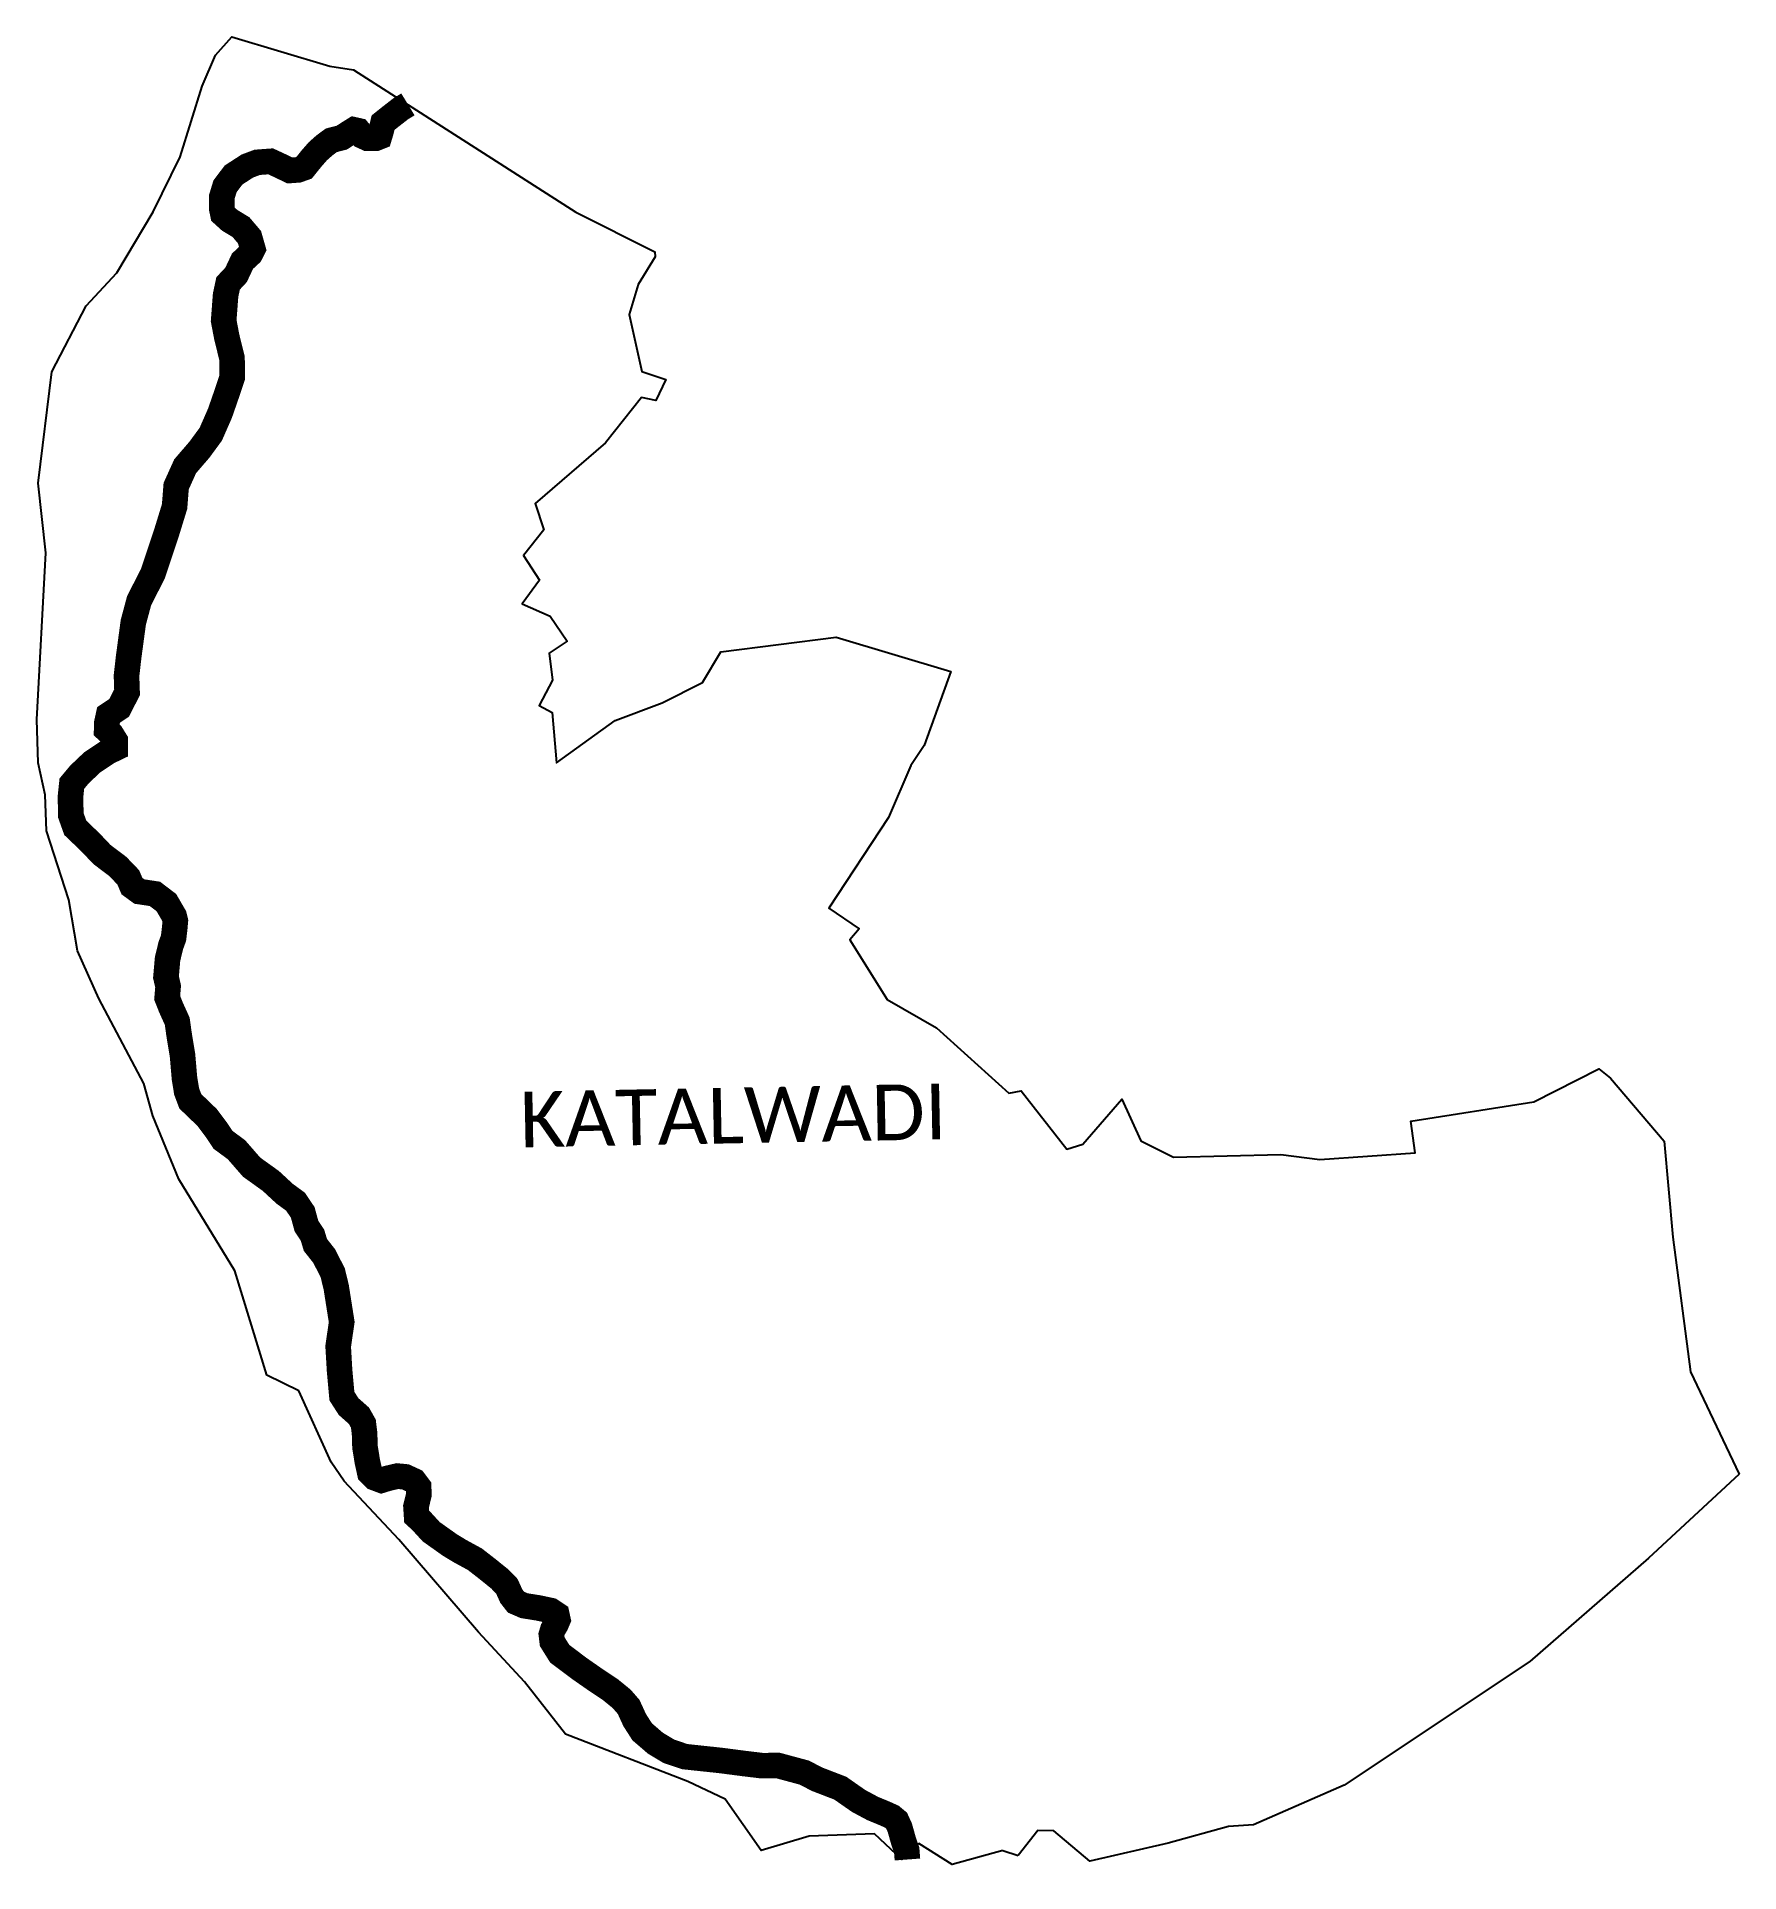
# Model space of a CAD drawing. Header units: metres. Extents: x 302253 to 305579, y 1940006 to 1943592.
import ezdxf

# ---------------------------------------------------------------- set-up
doc = ezdxf.new("R2010")
doc.units = ezdxf.units.M
for name, color, linetype in [('NATURALLY PROTECTED', 3, 'Continuous'), ('village', 3, 'Continuous'), ('VILLAGE NAME', 250, 'Continuous')]:
    doc.layers.add(name, color=color, linetype=linetype)
doc.styles.get("Standard").update_dxf_attribs({"font": 'calibri.ttf'})

msp = doc.modelspace()

# ---------------------------------------------------------------- linework, layer by layer
at = {"layer": 'NATURALLY PROTECTED', "color": 116, "true_color": 0x136734, "const_width": 50, "flags": 128}
msp.add_lwpolyline([(302977.8, 1943460.1), (302964.1, 1943451.8), (302942.1, 1943434.7), (302929.2, 1943424.4), (302925, 1943406.9), (302921.9, 1943396.7), (302914.4, 1943393.7), (302899.1, 1943393.7), (302889.3, 1943398.2), (302880.9, 1943408.5), (302872.5, 1943410.4), (302862.7, 1943404.3), (302848.6, 1943395.2), (302828.1, 1943389.9), (302815.2, 1943380.4), (302801.9, 1943368.6), (302789.3, 1943354.2), (302774.9, 1943336.3), (302763.1, 1943332.1), (302747.1, 1943331), (302727.4, 1943340.5), (302709.5, 1943348.8), (302683.5, 1943346.9), (302664.2, 1943339.7), (302637.2, 1943322.2), (302620.5, 1943300.2), (302614, 1943278.8), (302614, 1943256.8), (302616.3, 1943245.7), (302629.6, 1943233.6), (302651.6, 1943220.3), (302668.3, 1943200.6), (302674.8, 1943177.7), (302669.8, 1943167.8), (302654.6, 1943153.7), (302642.1, 1943127.1), (302626.5, 1943110.4), (302621.6, 1943087.6), (302617.8, 1943037.4), (302623.8, 1943005.9), (302634.1, 1942964.1), (302634.5, 1942926.7), (302621.2, 1942887.2), (302610.5, 1942856.5), (302592.6, 1942815.7), (302570.6, 1942785.7), (302542.5, 1942753), (302525, 1942714.2), (302521.9, 1942674.3), (302506.7, 1942624.9), (302479.7, 1942543.5), (302452.7, 1942490.7), (302441.3, 1942448.3), (302432.2, 1942380.7), (302428, 1942343.9), (302429.1, 1942311.8), (302413.6, 1942281.1), (302393, 1942267.4), (302389.6, 1942251.8), (302389.2, 1942238.1), (302398, 1942229.8), (302405.6, 1942217.6), (302405.6, 1942201.7), (302391.5, 1942194.9), (302361.1, 1942174.7), (302336, 1942150.8), (302321.2, 1942133), (302318.5, 1942107.3), (302319.3, 1942070.9), (302328, 1942046.6), (302357.3, 1942018.5), (302380.1, 1941994.5), (302410.9, 1941971.2), (302431.4, 1941949.9), (302438.6, 1941932.8), (302453.1, 1941922.2), (302483.5, 1941917.6), (302505.9, 1941900.5), (302521.1, 1941874.3), (302523.4, 1941864.7), (302522.2, 1941851), (302519.9, 1941831.3), (302514.6, 1941816.8), (302508.2, 1941790.6), (302505.1, 1941754.9), (302509.3, 1941736.7), (302507.4, 1941714.7), (302514.6, 1941696.4), (302527.1, 1941668.7), (302530.6, 1941643.5), (302537.4, 1941602.1), (302541.2, 1941557.7), (302545.4, 1941531.7), (302552.6, 1941512.4), (302562.5, 1941502.9), (302585.5, 1941480.7), (302604.7, 1941455), (302616.4, 1941437.2), (302642.7, 1941417.8), (302672.4, 1941383.7), (302710, 1941356.7), (302737, 1941331.7), (302758.3, 1941316.1), (302772.3, 1941295.2), (302779.6, 1941268.3), (302791.3, 1941250.8), (302797, 1941231.8), (302814.1, 1941210.1), (302830.8, 1941177.5), (302837.7, 1941149), (302848.4, 1941081.1), (302841.5, 1941033.4), (302844.2, 1940987.1), (302848.8, 1940936.3), (302861.9, 1940915.9), (302882, 1940898.1), (302890.7, 1940882.7), (302893.1, 1940862.9), (302893.9, 1940837), (302898.5, 1940808.5), (302903.3, 1940786.6), (302913.2, 1940776.7), (302926, 1940771.9), (302938.3, 1940775.7), (302957.1, 1940780.1), (302972.8, 1940778.6), (302989.9, 1940770.7), (302998.6, 1940759.1), (302999.3, 1940744), (302993.5, 1940720.6), (302994.8, 1940700.8), (303004.2, 1940692.2), (303023.2, 1940671.4), (303059.7, 1940645.5), (303079.3, 1940633.6), (303108.5, 1940617.7), (303133.3, 1940598.4), (303157.2, 1940579.1), (303171, 1940564.9), (303179.9, 1940545.3), (303188.9, 1940533.8), (303204.9, 1940526.9), (303232.1, 1940522.6), (303257, 1940517.3), (303268.6, 1940509.5), (303270.8, 1940499.4), (303266.9, 1940490.2), (303260.9, 1940480.3), (303258, 1940470.5), (303259.7, 1940456.5), (303274.4, 1940433), (303312.3, 1940404.5), (303343.7, 1940382.6), (303373, 1940363.1), (303395.2, 1940345), (303408.9, 1940329.3), (303420.8, 1940303.3), (303435.5, 1940280.4), (303461.3, 1940258.2), (303487.6, 1940242.4), (303518.5, 1940232), (303588.8, 1940224.5), (303633.2, 1940218.7), (303669.8, 1940214.3), (303691.6, 1940214.5), (303700.9, 1940214.6), (303752.1, 1940200.8), (303777.2, 1940187.8), (303801.3, 1940178.5), (303822.4, 1940170.4), (303858.4, 1940145.3), (303885.7, 1940130.7), (303909.6, 1940120.8), (303923.1, 1940114.7), (303932.4, 1940107), (303938.7, 1940093.2), (303945.9, 1940067.6), (303952.2, 1940049.3), (303953.6, 1940031)], dxfattribs=at)
at = {"layer": 'village', "flags": 128}
msp.add_lwpolyline([(304139.7, 1940048.8), (304170.2, 1940038.9)], dxfattribs=at)
at = {"layer": 'village', "color": 3, "true_color": 0x00ff00}
for points in [[(304139.7, 1940048.8, 0), (304041.3, 1940021, 0), (303976.2, 1940062.4, 0), (303942.5, 1940031.1, 0), (303889.4, 1940081.1, 0), (303761.9, 1940076.9, 0), (303668, 1940048.5, 0), (303597.7, 1940148.9, 0), (303524.6, 1940183.2, 0), (303285.5, 1940275.7, 0), (303205.6, 1940377.9, 0), (303115.4, 1940475, 0), (302959.7, 1940656.5, 0), (302853.1, 1940770.3, 0), (302828.1, 1940807, 0), (302764.4, 1940946.4, 0), (302702.2, 1940977.1, 0), (302639.8, 1941181.3, 0), (302530.4, 1941360.5, 0), (302479.1, 1941484.1, 0), (302461.9, 1941547.3, 0), (302373.8, 1941713.4, 0), (302332.1, 1941806.1, 0), (302315, 1941906, 0), (302271.5, 1942040.6, 0), (302269.2, 1942111.4, 0), (302255.6, 1942173.8, 0), (302252.6, 1942258.3, 0), (302270.4, 1942584.1, 0), (302255.6, 1942720, 0), (302282.2, 1942937.8, 0), (302349.1, 1943066.8, 0), (302409.2, 1943131, 0), (302480.3, 1943250.1, 0), (302533.1, 1943357.4, 0), (302576.1, 1943495.6, 0), (302601.7, 1943556.1, 0), (302633.8, 1943592.3, 0), (302825.4, 1943534.8, 0), (302871.6, 1943527.3, 0), (303305.9, 1943249.5, 0), (303459.9, 1943172.3, 0), (303460.6, 1943162.1, 0), (303427.8, 1943108.3, 0), (303409.7, 1943049.6, 0), (303434.8, 1942938, 0), (303481.8, 1942922.5, 0), (303462.4, 1942881.7, 0), (303434.3, 1942887.6, 0), (303363.7, 1942798.7, 0), (303226.5, 1942680.2, 0), (303243.1, 1942628.7, 0), (303203.7, 1942578.4, 0), (303235.1, 1942530.5, 0), (303200.8, 1942484.1, 0), (303255.8, 1942459.9, 0), (303289.1, 1942411.4, 0), (303253.5, 1942387.7, 0), (303260.2, 1942335.1, 0), (303234, 1942285.9, 0), (303259.7, 1942272.2, 0), (303268.3, 1942173.4, 0), (303382.7, 1942256.2, 0), (303474.6, 1942290.6, 0), (303553.3, 1942330.9, 0), (303589.3, 1942390.4, 0), (303814.4, 1942419.4, 0), (304038.7, 1942352.3, 0), (303986.2, 1942207.4, 0), (303960.5, 1942168.6, 0), (303916.5, 1942066.8, 0), (303800, 1941889.5, 0), (303859.4, 1941849.4, 0), (303841, 1941828, 0), (303914, 1941711.4, 0), (304010.7, 1941656.1, 0), (304151.4, 1941528, 0), (304176.1, 1941532.7, 0), (304265.1, 1941419.1, 0), (304296.2, 1941428.8, 0), (304372.2, 1941516.7, 0), (304409.9, 1941435.3, 0), (304473.3, 1941403.3, 0), (304683.3, 1941408.1, 0), (304759, 1941398.5, 0), (304945.7, 1941411.4, 0), (304936.8, 1941473.3, 0), (305177.5, 1941511.6, 0), (305304.5, 1941575.7, 0), (305327, 1941557.6, 0), (305432.2, 1941434.6, 0), (305449.1, 1941247.1, 0), (305483.3, 1940983.6, 0), (305578.7, 1940783.6, 0)], [(305578.7, 1940783.6, 0), (305401.6, 1940619.6, 0), (305169.3, 1940418, 0), (304806.7, 1940176.5, 0), (304629.5, 1940098.7, 0), (304580.6, 1940095.5, 0), (304463.3, 1940063.1, 0), (304310.2, 1940028, 0), (304239.5, 1940087.3, 0), (304208.6, 1940087.4, 0), (304170.2, 1940038.9, 0)]]:
    msp.add_polyline3d(points, dxfattribs=at)

# ---------------------------------------------------------------- texts
at = {"layer": 'VILLAGE NAME', "insert": (303195.4, 1941531), "char_height": 108.75, "attachment_point": 1, "rotation": 1.1028}
msp.add_mtext_dynamic_manual_height_columns('KATALWADI', width=1571.314, gutter_width=543.7, heights=[0], dxfattribs=at)

doc.saveas('drawing.dxf')
